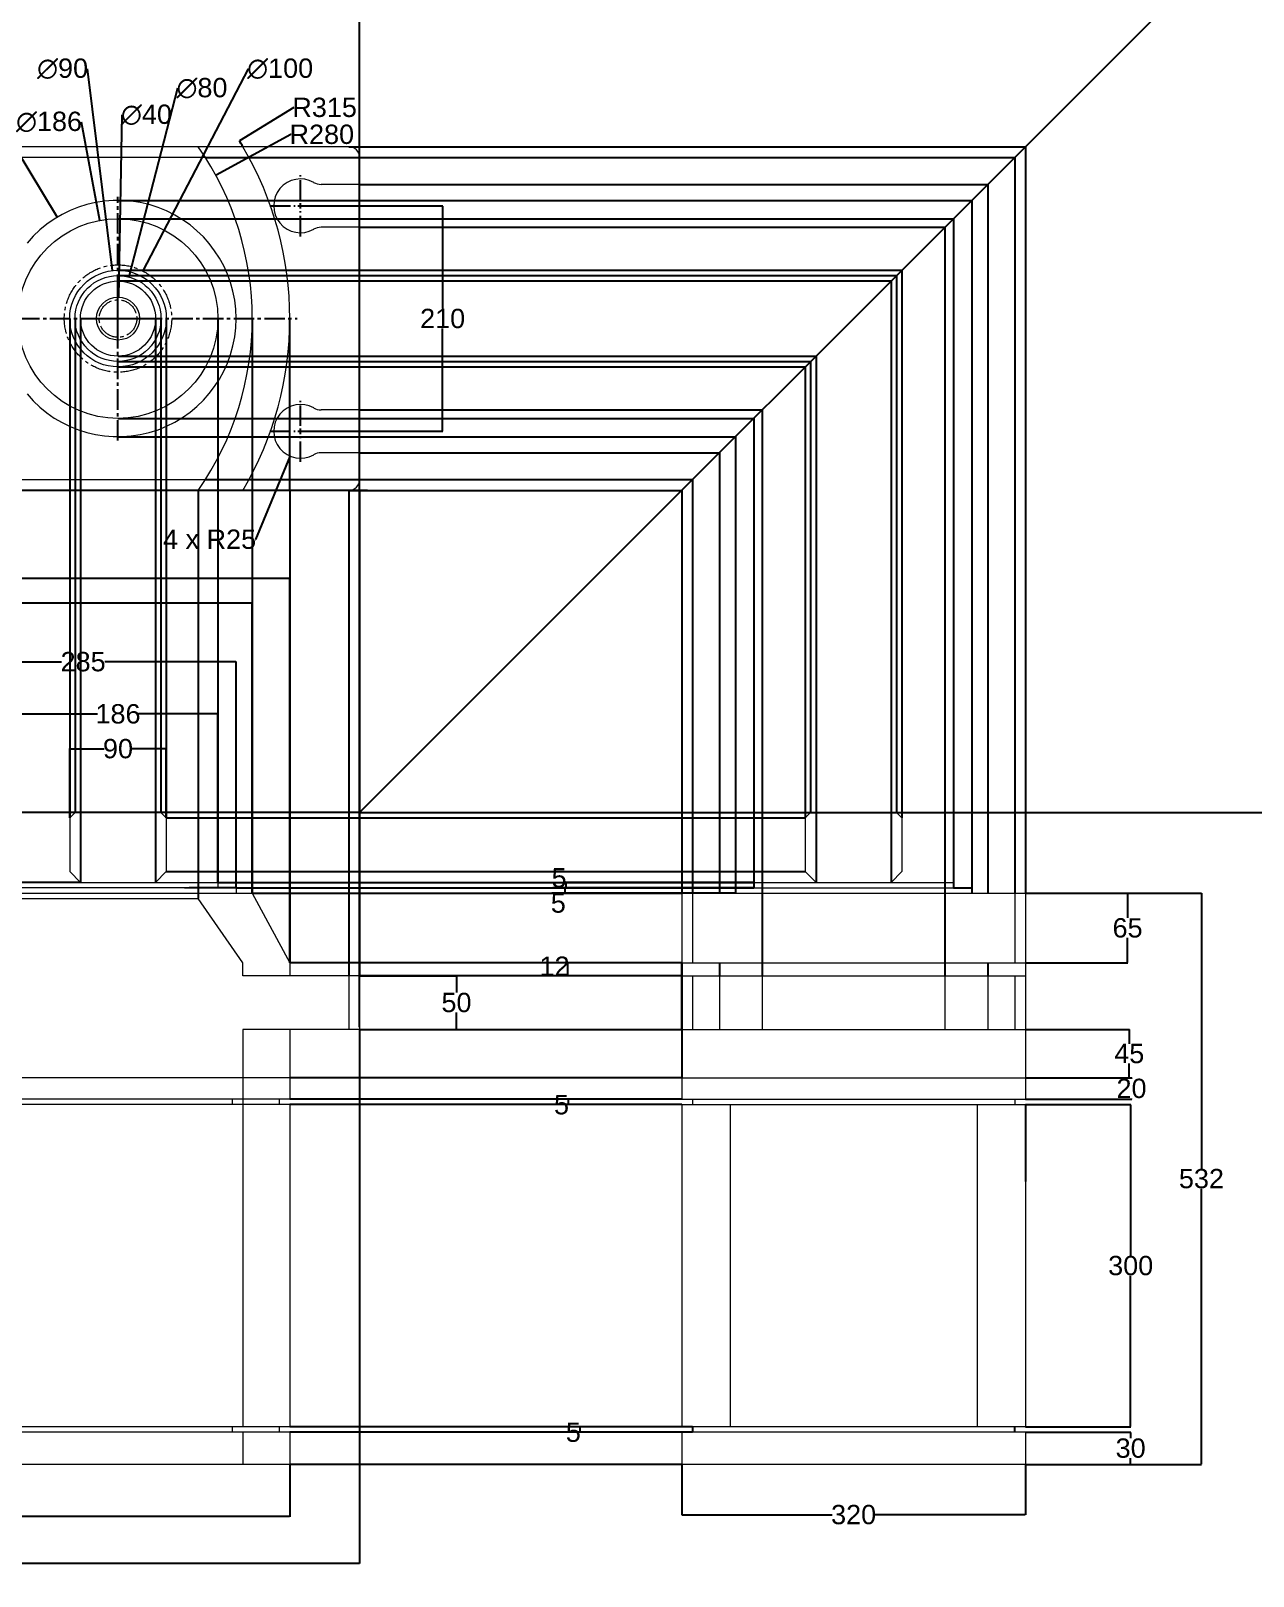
# Model space of a CAD drawing. Header units: millimetres. Extents: x -885 to 4638, y -1011 to 3687.
# Drawn here: x -306 to 832, y -1011 to 428 of the extents above; entities that cross this region are included whole.
import ezdxf

# ---------------------------------------------------------------- set-up
doc = ezdxf.new("R2010")
doc.units = ezdxf.units.MM
doc.linetypes.add('CENTER2', pattern=[28.575, 19.05, -3.175, 3.175, -3.175])
doc.layers.get('0').update_dxf_attribs({"lineweight": 20})
doc.layers.get('Defpoints').update_dxf_attribs({"color": 1})
doc.layers.add('Constructions', color=2, linetype='Continuous')
doc.layers.add('Dimensions', color=4, linetype='Continuous')
doc.layers.add('Projection Angle', color=5, linetype='Continuous', lineweight=25)
doc.styles.get("Standard").update_dxf_attribs({"font": 'arial.ttf'})
doc.dimstyles.get("Standard").update_dxf_attribs({"dimtxt": 18, "dimasz": 0.18, "dimexe": 0.18, "dimexo": 0.0625, "dimgap": 0.09, "dimtad": 0, "dimtih": 1, "dimtoh": 1, "dimdec": 0, "dimzin": 0, "dimdsep": 46, "dimtxsty": 'Standard', "dimcen": 0.09, "dimadec": 0, "dimazin": 0, "dimtfac": 1, "dimtdec": 0, "dimtofl": 0, "dimtmove": 0, "dimatfit": 3, "dimfxl": 1, "dimtolj": 1, "dimtzin": 0, "dimarcsym": 0})

# ---------------------------------------------------------------- blocks, each defined once
blk = doc.blocks.new('*D1')
at = {"layer": 'Defpoints', "color": 0, "transparency": 16777216}
for p in [(-224.6, 180), (-225.4, 140)]:
    blk.add_point(p, dxfattribs=at)
at = {"layer": 'Dimensions', "color": 0, "lineweight": -2, "transparency": 16777216}
for p, q in [((-221.5, 349.7), (-224.6, 180.2)), ((-221.3, 349.7), (-221.5, 349.7)), ((-225.1, 160), (-224.9, 160)), ((-225, 159.9), (-225, 160.1))]:
    blk.add_line(p, q, dxfattribs=at)
at = {"layer": 'Dimensions', "color": 0, "transparency": 16777216}
blk.add_solid([(-224.7, 180.2), (-224.6, 180.2), (-224.6, 180)], dxfattribs=at)
at = {"layer": 'Dimensions', "color": 0, "transparency": 16777216, "insert": (-198.5, 349.7), "char_height": 18, "attachment_point": 5}
blk.add_mtext('\\A1;∅40', dxfattribs=at)
blk = doc.blocks.new('*D2')
at = {"layer": 'Defpoints', "color": 0, "transparency": 16777216}
for p in [(-215, 198.7), (-235, 121.3)]:
    blk.add_point(p, dxfattribs=at)
at = {"layer": 'Dimensions', "color": 0, "lineweight": -2, "transparency": 16777216}
for p, q in [((-169.7, 374.5), (-215, 198.9)), ((-169.6, 374.5), (-169.7, 374.5)), ((-225.1, 160), (-224.9, 160)), ((-225, 159.9), (-225, 160.1))]:
    blk.add_line(p, q, dxfattribs=at)
at = {"layer": 'Dimensions', "color": 0, "transparency": 16777216}
blk.add_solid([(-215, 198.9), (-214.9, 198.9), (-215, 198.7)], dxfattribs=at)
at = {"layer": 'Dimensions', "color": 0, "transparency": 16777216, "insert": (-146.8, 374.5), "char_height": 18, "attachment_point": 5}
blk.add_mtext('\\A1;∅80', dxfattribs=at)
blk = doc.blocks.new('*D3')
at = {"layer": 'Defpoints', "color": 0, "transparency": 16777216}
for p in [(-230.5, 204.7), (-219.5, 115.3)]:
    blk.add_point(p, dxfattribs=at)
at = {"layer": 'Dimensions', "color": 0, "lineweight": -2, "transparency": 16777216}
for p, q in [((-253.8, 392.6), (-253.7, 392.6)), ((-253.7, 392.6), (-230.5, 204.8)), ((-225.1, 160), (-224.9, 160)), ((-225, 159.9), (-225, 160.1))]:
    blk.add_line(p, q, dxfattribs=at)
at = {"layer": 'Dimensions', "color": 0, "transparency": 16777216}
blk.add_solid([(-230.5, 204.8), (-230.6, 204.8), (-230.5, 204.7)], dxfattribs=at)
at = {"layer": 'Dimensions', "color": 0, "transparency": 16777216, "insert": (-276.6, 392.6), "char_height": 18, "attachment_point": 5}
blk.add_mtext('\\A1;∅90', dxfattribs=at)
blk = doc.blocks.new('*D4')
at = {"layer": 'Defpoints', "color": 0, "transparency": 16777216}
for p in [(-201.9, 204.4), (-248.1, 115.6)]:
    blk.add_point(p, dxfattribs=at)
at = {"layer": 'Dimensions', "color": 0, "lineweight": -2, "transparency": 16777216}
for p, q in [((-103.9, 392.6), (-201.8, 204.5)), ((-103.8, 392.6), (-103.9, 392.6)), ((-225.1, 160), (-224.9, 160)), ((-225, 159.9), (-225, 160.1))]:
    blk.add_line(p, q, dxfattribs=at)
at = {"layer": 'Dimensions', "color": 0, "transparency": 16777216}
blk.add_solid([(-201.9, 204.5), (-201.8, 204.5), (-201.9, 204.4)], dxfattribs=at)
at = {"layer": 'Dimensions', "color": 0, "transparency": 16777216, "insert": (-74, 392.6), "char_height": 18, "attachment_point": 5}
blk.add_mtext('\\A1;∅100', dxfattribs=at)
blk = doc.blocks.new('*D14')
at = {"layer": 'Defpoints', "color": 0, "transparency": 16777216}
for p in [(-55, 55), (-64.6, 31.9)]:
    blk.add_point(p, dxfattribs=at)
at = {"layer": 'Dimensions', "color": 0, "lineweight": -2, "transparency": 16777216}
for p, q in [((-55.1, 55), (-54.9, 55)), ((-55, 54.9), (-55, 55.1)), ((-96.8, -45.6), (-64.7, 31.7)), ((-97, -45.6), (-96.8, -45.6))]:
    blk.add_line(p, q, dxfattribs=at)
at = {"layer": 'Dimensions', "color": 0, "transparency": 16777216}
blk.add_solid([(-64.7, 31.8), (-64.6, 31.7), (-64.6, 31.9)], dxfattribs=at)
at = {"layer": 'Dimensions', "color": 0, "transparency": 16777216, "insert": (-139.7, -45.6), "char_height": 18, "attachment_point": 5}
blk.add_mtext('\\A1;4 x R25', dxfattribs=at)
blk = doc.blocks.new('*D15')
at = {"layer": 'Defpoints', "color": 0, "transparency": 16777216}
for p in [(-242.1, 251.4), (-207.9, 68.6)]:
    blk.add_point(p, dxfattribs=at)
at = {"layer": 'Dimensions', "color": 0, "lineweight": -2, "transparency": 16777216}
for p, q in [((-259.4, 343.1), (-259.2, 343.1)), ((-259.2, 343.1), (-242.1, 251.6)), ((-225.1, 160), (-224.9, 160)), ((-225, 159.9), (-225, 160.1))]:
    blk.add_line(p, q, dxfattribs=at)
at = {"layer": 'Dimensions', "color": 0, "transparency": 16777216}
blk.add_solid([(-242.1, 251.6), (-242.1, 251.6), (-242.1, 251.4)], dxfattribs=at)
at = {"layer": 'Dimensions', "color": 0, "transparency": 16777216, "insert": (-289.2, 343.1), "char_height": 18, "attachment_point": 5}
blk.add_mtext('\\A1;∅186', dxfattribs=at)
blk = doc.blocks.new('*D16')
at = {"layer": 'Defpoints', "color": 0, "transparency": 16777216}
for p in [(-281.7, 254.2), (-225, 160)]:
    blk.add_point(p, dxfattribs=at)
at = {"layer": 'Dimensions', "color": 0, "lineweight": -2, "transparency": 16777216}
for p, q in [((-333.8, 340.5), (-333.6, 340.5)), ((-333.6, 340.5), (-281.8, 254.4)), ((-225.1, 160), (-224.9, 160)), ((-225, 159.9), (-225, 160.1))]:
    blk.add_line(p, q, dxfattribs=at)
at = {"layer": 'Dimensions', "color": 0, "transparency": 16777216}
blk.add_solid([(-281.8, 254.4), (-281.8, 254.4), (-281.7, 254.2)], dxfattribs=at)
at = {"layer": 'Dimensions', "color": 0, "transparency": 16777216, "insert": (-362.4, 340.5), "char_height": 18, "attachment_point": 5}
blk.add_mtext('\\A1;R110', dxfattribs=at)
blk = doc.blocks.new('*U19')
at = {"layer": 'Defpoints', "color": 0, "linetype": 'CENTER2', "transparency": 16777216}
for p, q in [((0, 4), (0, 23.5)), ((-23.5, 0), (-4, 0)), ((4, 0), (23.5, 0)), ((0, -23.5), (0, -4))]:
    blk.add_line(p, q, dxfattribs=at)
at = {"layer": 'Defpoints', "color": 0, "linetype": 'Continuous', "transparency": 16777216}
for p, q in [((-2, 0), (2, 0)), ((0, -2), (0, 2))]:
    blk.add_line(p, q, dxfattribs=at)
blk = doc.blocks.new('*U20')
at = {"layer": 'Defpoints', "color": 0, "linetype": 'CENTER2', "transparency": 16777216}
for p, q in [((0, 22), (0, 113.5)), ((-120.6, 0), (-22, 0)), ((22, 0), (166.9, 0)), ((0, -113.5), (0, -22))]:
    blk.add_line(p, q, dxfattribs=at)
at = {"layer": 'Defpoints', "color": 0, "linetype": 'Continuous', "transparency": 16777216}
for p, q in [((-11, 0), (11, 0)), ((0, -11), (0, 11))]:
    blk.add_line(p, q, dxfattribs=at)
blk = doc.blocks.new('*U21')
at = {"layer": 'Defpoints', "color": 0, "linetype": 'CENTER2', "transparency": 16777216}
for p, q in [((0, 5), (0, 28.5)), ((-28.5, 0), (-5, 0)), ((5, 0), (28.5, 0)), ((0, -28.5), (0, -5))]:
    blk.add_line(p, q, dxfattribs=at)
at = {"layer": 'Defpoints', "color": 0, "linetype": 'Continuous', "transparency": 16777216}
for p, q in [((-2.5, 0), (2.5, 0)), ((0, -2.5), (0, 2.5))]:
    blk.add_line(p, q, dxfattribs=at)
blk = doc.blocks.new('*U22')
at = {"layer": 'Defpoints', "color": 0, "linetype": 'CENTER2', "transparency": 16777216}
for p, q in [((0, 5), (0, 28.5)), ((-28.5, 0), (-5, 0)), ((5, 0), (28.5, 0)), ((0, -28.5), (0, -5))]:
    blk.add_line(p, q, dxfattribs=at)
at = {"layer": 'Defpoints', "color": 0, "linetype": 'Continuous', "transparency": 16777216}
for p, q in [((-2.5, 0), (2.5, 0)), ((0, -2.5), (0, 2.5))]:
    blk.add_line(p, q, dxfattribs=at)
blk = doc.blocks.new('*D23')
at = {"layer": 'Defpoints', "color": 0, "transparency": 16777216}
for p in [(-52.5, 265), (-52.5, 55), (77.3, 55)]:
    blk.add_point(p, dxfattribs=at)
at = {"layer": 'Dimensions', "color": 0, "lineweight": -2, "transparency": 16777216}
for p, q in [((-52.4, 265), (77.5, 265)), ((77.3, 264.8), (77.3, 169.3)), ((77.3, 55.2), (77.3, 150.7)), ((-52.4, 55), (77.5, 55))]:
    blk.add_line(p, q, dxfattribs=at)
at = {"layer": 'Dimensions', "color": 0, "transparency": 16777216}
for points in [[(77.3, 264.8), (77.3, 264.8), (77.3, 265)], [(77.3, 55.2), (77.3, 55.2), (77.3, 55)]]:
    blk.add_solid(points, dxfattribs=at)
at = {"layer": 'Dimensions', "color": 0, "transparency": 16777216, "insert": (77.3, 160), "char_height": 18, "attachment_point": 5}
blk.add_mtext('\\A1;210', dxfattribs=at)
blk = doc.blocks.new('*D26')
at = {"layer": 'Defpoints', "color": 0, "transparency": 16777216}
for p in [(191.9, -370), (367, -365), (367, -370)]:
    blk.add_point(p, dxfattribs=at)
at = {"layer": 'Dimensions', "color": 0, "lineweight": -2, "transparency": 16777216}
for p, q in [((191.9, -370.2), (179.8, -370.2)), ((366.9, -365), (191.7, -365)), ((366.9, -370), (191.7, -370)), ((191.9, -365.2), (191.9, -369.8)), ((191.9, -370), (191.9, -370.2))]:
    blk.add_line(p, q, dxfattribs=at)
at = {"layer": 'Dimensions', "color": 0, "transparency": 16777216}
for points in [[(191.8, -365.2), (191.9, -365.2), (191.9, -365)], [(191.8, -369.8), (191.9, -369.8), (191.9, -370)]]:
    blk.add_solid(points, dxfattribs=at)
at = {"layer": 'Dimensions', "color": 0, "transparency": 16777216, "insert": (185.8, -360.9), "char_height": 18, "attachment_point": 5}
blk.add_mtext('\\A1;5', dxfattribs=at)
blk = doc.blocks.new('*D27')
at = {"layer": 'Defpoints', "color": 0, "transparency": 16777216}
for p in [(350, -370), (191.1, -375), (350, -375)]:
    blk.add_point(p, dxfattribs=at)
at = {"layer": 'Dimensions', "color": 0, "lineweight": -2, "transparency": 16777216}
for p, q in [((349.9, -370), (190.9, -370)), ((191.1, -370.2), (191.1, -374.8)), ((191.1, -375.2), (179.1, -375.2)), ((349.9, -375), (190.9, -375)), ((191.1, -375), (191.1, -375.2))]:
    blk.add_line(p, q, dxfattribs=at)
at = {"layer": 'Dimensions', "color": 0, "transparency": 16777216}
for points in [[(191.1, -370.2), (191.1, -370.2), (191.1, -370)], [(191.1, -374.8), (191.1, -374.8), (191.1, -375)]]:
    blk.add_solid(points, dxfattribs=at)
at = {"layer": 'Dimensions', "color": 0, "transparency": 16777216, "insert": (185, -384.4), "char_height": 18, "attachment_point": 5}
blk.add_mtext('\\A1;5', dxfattribs=at)
blk = doc.blocks.new('*D28')
at = {"layer": 'Defpoints', "color": 0, "transparency": 16777216}
for p in [(620, -375), (620, -440), (715.1, -440)]:
    blk.add_point(p, dxfattribs=at)
at = {"layer": 'Dimensions', "color": 0, "lineweight": -2, "transparency": 16777216}
for p, q in [((620.1, -375), (715.3, -375)), ((715.1, -375.2), (715.1, -398.2)), ((715.1, -439.8), (715.1, -416.8)), ((620.1, -440), (715.3, -440))]:
    blk.add_line(p, q, dxfattribs=at)
at = {"layer": 'Dimensions', "color": 0, "transparency": 16777216}
for points in [[(715.1, -375.2), (715.1, -375.2), (715.1, -375)], [(715.1, -439.8), (715.1, -439.8), (715.1, -440)]]:
    blk.add_solid(points, dxfattribs=at)
at = {"layer": 'Dimensions', "color": 0, "transparency": 16777216, "insert": (715.1, -407.5), "char_height": 18, "attachment_point": 5}
blk.add_mtext('\\A1;65', dxfattribs=at)
blk = doc.blocks.new('*D29')
at = {"layer": 'Defpoints', "color": 0, "transparency": 16777216}
for p in [(300, -440), (193.6, -452), (300, -452)]:
    blk.add_point(p, dxfattribs=at)
at = {"layer": 'Dimensions', "color": 0, "lineweight": -2, "transparency": 16777216}
for p, q in [((299.9, -440), (193.4, -440)), ((193.6, -440.2), (193.6, -451.8)), ((193.6, -452.2), (169.6, -452.2)), ((299.9, -452), (193.4, -452)), ((193.6, -452), (193.6, -452.2))]:
    blk.add_line(p, q, dxfattribs=at)
at = {"layer": 'Dimensions', "color": 0, "transparency": 16777216}
for points in [[(193.5, -440.2), (193.6, -440.2), (193.6, -440)], [(193.5, -451.8), (193.6, -451.8), (193.6, -452)]]:
    blk.add_solid(points, dxfattribs=at)
at = {"layer": 'Dimensions', "color": 0, "transparency": 16777216, "insert": (181.5, -443.1), "char_height": 18, "attachment_point": 5}
blk.add_mtext('\\A1;12', dxfattribs=at)
blk = doc.blocks.new('*D30')
at = {"layer": 'Defpoints', "color": 0, "transparency": 16777216}
for p in [(620, -502), (620, -547), (716.7, -547)]:
    blk.add_point(p, dxfattribs=at)
at = {"layer": 'Dimensions', "color": 0, "lineweight": -2, "transparency": 16777216}
for p, q in [((620.1, -502), (716.8, -502)), ((716.7, -502.2), (716.7, -515.3)), ((716.7, -546.8), (716.7, -533.7)), ((620.1, -547), (716.8, -547))]:
    blk.add_line(p, q, dxfattribs=at)
at = {"layer": 'Dimensions', "color": 0, "transparency": 16777216}
for points in [[(716.6, -502.2), (716.7, -502.2), (716.7, -502)], [(716.6, -546.8), (716.7, -546.8), (716.7, -547)]]:
    blk.add_solid(points, dxfattribs=at)
at = {"layer": 'Dimensions', "color": 0, "transparency": 16777216, "insert": (716.7, -524.5), "char_height": 18, "attachment_point": 5}
blk.add_mtext('\\A1;45', dxfattribs=at)
blk = doc.blocks.new('*D31')
at = {"layer": 'Defpoints', "color": 0, "transparency": 16777216}
for p in [(620, -547), (620, -567), (718.8, -567)]:
    blk.add_point(p, dxfattribs=at)
at = {"layer": 'Dimensions', "color": 0, "lineweight": -2, "transparency": 16777216}
for p, q in [((620.1, -547), (719, -547)), ((718.8, -547.2), (718.8, -547.7)), ((620.1, -567), (719, -567)), ((718.8, -566.8), (718.8, -566.3))]:
    blk.add_line(p, q, dxfattribs=at)
at = {"layer": 'Dimensions', "color": 0, "transparency": 16777216}
for points in [[(718.8, -547.2), (718.8, -547.2), (718.8, -547)], [(718.8, -566.8), (718.8, -566.8), (718.8, -567)]]:
    blk.add_solid(points, dxfattribs=at)
at = {"layer": 'Dimensions', "color": 0, "transparency": 16777216, "insert": (718.8, -557), "char_height": 18, "attachment_point": 5}
blk.add_mtext('\\A1;20', dxfattribs=at)
blk = doc.blocks.new('*D32')
at = {"layer": 'Defpoints', "color": 0, "transparency": 16777216}
for p in [(194.3, -572), (300, -567), (300, -572)]:
    blk.add_point(p, dxfattribs=at)
at = {"layer": 'Dimensions', "color": 0, "lineweight": -2, "transparency": 16777216}
for p, q in [((299.9, -567), (194.1, -567)), ((299.9, -572), (194.1, -572)), ((194.3, -572.2), (194.1, -572.2)), ((194.3, -567.2), (194.3, -571.8)), ((194.3, -572), (194.3, -572.2))]:
    blk.add_line(p, q, dxfattribs=at)
at = {"layer": 'Dimensions', "color": 0, "transparency": 16777216}
for points in [[(194.2, -567.2), (194.3, -567.2), (194.3, -567)], [(194.2, -571.8), (194.3, -571.8), (194.3, -572)]]:
    blk.add_solid(points, dxfattribs=at)
at = {"layer": 'Dimensions', "color": 0, "transparency": 16777216, "insert": (188, -572.2), "char_height": 18, "attachment_point": 5}
blk.add_mtext('\\A1;5', dxfattribs=at)
blk = doc.blocks.new('*D33')
at = {"layer": 'Defpoints', "color": 0, "transparency": 16777216}
for p in [(620, -572), (620, -872), (718, -872)]:
    blk.add_point(p, dxfattribs=at)
at = {"layer": 'Dimensions', "color": 0, "lineweight": -2, "transparency": 16777216}
for p, q in [((620.1, -572), (718.2, -572)), ((718, -572.2), (718, -712.7)), ((718, -871.8), (718, -731.3)), ((620.1, -872), (718.2, -872))]:
    blk.add_line(p, q, dxfattribs=at)
at = {"layer": 'Dimensions', "color": 0, "transparency": 16777216}
for points in [[(717.9, -572.2), (718, -572.2), (718, -572)], [(717.9, -871.8), (718, -871.8), (718, -872)]]:
    blk.add_solid(points, dxfattribs=at)
at = {"layer": 'Dimensions', "color": 0, "transparency": 16777216, "insert": (718, -722), "char_height": 18, "attachment_point": 5}
blk.add_mtext('\\A1;300', dxfattribs=at)
blk = doc.blocks.new('*D34')
at = {"layer": 'Defpoints', "color": 0, "transparency": 16777216}
for p in [(620, -877), (620, -907), (718, -907)]:
    blk.add_point(p, dxfattribs=at)
at = {"layer": 'Dimensions', "color": 0, "lineweight": -2, "transparency": 16777216}
for p, q in [((620.1, -877), (718.2, -877)), ((718, -877.2), (718, -882.7)), ((718, -906.8), (718, -901.3)), ((620.1, -907), (718.2, -907))]:
    blk.add_line(p, q, dxfattribs=at)
at = {"layer": 'Dimensions', "color": 0, "transparency": 16777216}
for points in [[(717.9, -877.2), (718, -877.2), (718, -877)], [(717.9, -906.8), (718, -906.8), (718, -907)]]:
    blk.add_solid(points, dxfattribs=at)
at = {"layer": 'Dimensions', "color": 0, "transparency": 16777216, "insert": (718, -892), "char_height": 18, "attachment_point": 5}
blk.add_mtext('\\A1;30', dxfattribs=at)
blk = doc.blocks.new('*D35')
at = {"layer": 'Defpoints', "color": 0, "transparency": 16777216}
for p in [(205.2, -877), (310, -872), (310, -877)]:
    blk.add_point(p, dxfattribs=at)
at = {"layer": 'Dimensions', "color": 0, "lineweight": -2, "transparency": 16777216}
for p, q in [((309.9, -872), (205.1, -872)), ((309.9, -877), (205.1, -877)), ((205.2, -877.2), (205.1, -877.2)), ((205.2, -872.2), (205.2, -876.8)), ((205.2, -877), (205.2, -877.2))]:
    blk.add_line(p, q, dxfattribs=at)
at = {"layer": 'Dimensions', "color": 0, "transparency": 16777216}
for points in [[(205.2, -872.2), (205.3, -872.2), (205.2, -872)], [(205.2, -876.8), (205.3, -876.8), (205.2, -877)]]:
    blk.add_solid(points, dxfattribs=at)
at = {"layer": 'Dimensions', "color": 0, "transparency": 16777216, "insert": (199, -877.2), "char_height": 18, "attachment_point": 5}
blk.add_mtext('\\A1;5', dxfattribs=at)
blk = doc.blocks.new('*D36')
at = {"layer": 'Defpoints', "color": 0, "transparency": 16777216}
for p in [(300, -907), (620, -907), (300, -953.9)]:
    blk.add_point(p, dxfattribs=at)
at = {"layer": 'Dimensions', "color": 0, "lineweight": -2, "transparency": 16777216}
for p, q in [((300, -907.1), (300, -954.1)), ((620, -907.1), (620, -954.1)), ((300.2, -953.9), (440.1, -953.9)), ((619.8, -953.9), (479.9, -953.9))]:
    blk.add_line(p, q, dxfattribs=at)
at = {"layer": 'Dimensions', "color": 0, "transparency": 16777216}
for points in [[(300.2, -953.9), (300.2, -953.9), (300, -953.9)], [(619.8, -953.9), (619.8, -953.9), (620, -953.9)]]:
    blk.add_solid(points, dxfattribs=at)
at = {"layer": 'Dimensions', "color": 0, "transparency": 16777216, "insert": (460, -953.9), "char_height": 18, "attachment_point": 5}
blk.add_mtext('\\A1;320', dxfattribs=at)
blk = doc.blocks.new('*D37')
at = {"layer": 'Defpoints', "color": 0, "transparency": 16777216}
for p in [(620, -375), (783.9, -375), (620, -907)]:
    blk.add_point(p, dxfattribs=at)
at = {"layer": 'Dimensions', "color": 0, "lineweight": -2, "transparency": 16777216}
for p, q in [((620.1, -375), (784.1, -375)), ((783.9, -375.2), (783.9, -631.7)), ((783.9, -906.8), (783.9, -650.3)), ((620.1, -907), (784.1, -907))]:
    blk.add_line(p, q, dxfattribs=at)
at = {"layer": 'Dimensions', "color": 0, "transparency": 16777216}
for points in [[(783.9, -375.2), (784, -375.2), (783.9, -375)], [(783.9, -906.8), (784, -906.8), (783.9, -907)]]:
    blk.add_solid(points, dxfattribs=at)
at = {"layer": 'Dimensions', "color": 0, "transparency": 16777216, "insert": (783.9, -641), "char_height": 18, "attachment_point": 5}
blk.add_mtext('\\A1;532', dxfattribs=at)
blk = doc.blocks.new('*D38')
at = {"layer": 'Defpoints', "color": 0, "transparency": 16777216}
for p in [(-112, 325.5), (-380, 160)]:
    blk.add_point(p, dxfattribs=at)
at = {"layer": 'Dimensions', "color": 0, "lineweight": -2, "transparency": 16777216}
for p, q in [((-61.4, 356.6), (-111.8, 325.6)), ((-61.2, 356.6), (-61.4, 356.6)), ((-380.1, 160), (-379.9, 160)), ((-380, 159.9), (-380, 160.1))]:
    blk.add_line(p, q, dxfattribs=at)
blk.add_arc((-380, 160), 315, 30.5378, 31.7184, dxfattribs=at)
at = {"layer": 'Dimensions', "color": 0, "transparency": 16777216}
blk.add_solid([(-111.8, 325.6), (-111.8, 325.5), (-112, 325.5)], dxfattribs=at)
at = {"layer": 'Dimensions', "color": 0, "transparency": 16777216, "insert": (-32.6, 356.6), "char_height": 18, "attachment_point": 5}
blk.add_mtext('\\A1;R315', dxfattribs=at)
blk = doc.blocks.new('*D40')
at = {"layer": 'Defpoints', "color": 0, "transparency": 16777216}
for p in [(-133.9, 293.5), (-380, 160)]:
    blk.add_point(p, dxfattribs=at)
at = {"layer": 'Dimensions', "color": 0, "lineweight": -2, "transparency": 16777216}
for p, q in [((-63.9, 331.5), (-133.7, 293.6)), ((-63.8, 331.5), (-63.9, 331.5)), ((-380.1, 160), (-379.9, 160)), ((-380, 159.9), (-380, 160.1))]:
    blk.add_line(p, q, dxfattribs=at)
at = {"layer": 'Dimensions', "color": 0, "transparency": 16777216}
blk.add_solid([(-133.7, 293.6), (-133.7, 293.6), (-133.9, 293.5)], dxfattribs=at)
at = {"layer": 'Dimensions', "color": 0, "transparency": 16777216, "insert": (-35.2, 331.5), "char_height": 18, "attachment_point": 5}
blk.add_mtext('\\A1;R280', dxfattribs=at)
blk = doc.blocks.new('*D41')
at = {"layer": 'Defpoints', "color": 0, "transparency": 16777216}
for p in [(-695, -907), (-65, -907), (-695, -955.7)]:
    blk.add_point(p, dxfattribs=at)
at = {"layer": 'Dimensions', "color": 0, "lineweight": -2, "transparency": 16777216}
for p, q in [((-695, -907.1), (-695, -955.9)), ((-65, -907.1), (-65, -955.9)), ((-694.8, -955.7), (-400, -955.7)), ((-65.2, -955.7), (-360, -955.7))]:
    blk.add_line(p, q, dxfattribs=at)
at = {"layer": 'Dimensions', "color": 0, "transparency": 16777216}
for points in [[(-694.8, -955.7), (-694.8, -955.7), (-695, -955.7)], [(-65.2, -955.7), (-65.2, -955.7), (-65, -955.7)]]:
    blk.add_solid(points, dxfattribs=at)
at = {"layer": 'Dimensions', "color": 0, "transparency": 16777216, "insert": (-380, -955.7), "char_height": 18, "attachment_point": 5}
blk.add_mtext('\\A1;630', dxfattribs=at)
blk = doc.blocks.new('*D42')
at = {"layer": 'Defpoints', "color": 0, "transparency": 16777216}
for p in [(-760, -502), (0, -502), (0, -999.3)]:
    blk.add_point(p, dxfattribs=at)
at = {"layer": 'Dimensions', "color": 0, "lineweight": -2, "transparency": 16777216}
for p, q in [((-760, -502.1), (-760, -999.4)), ((0, -502.1), (0, -999.4)), ((-759.8, -999.3), (-399.9, -999.3)), ((-0.2, -999.3), (-360.1, -999.3))]:
    blk.add_line(p, q, dxfattribs=at)
at = {"layer": 'Dimensions', "color": 0, "transparency": 16777216}
for points in [[(-759.8, -999.2), (-759.8, -999.3), (-760, -999.3)], [(-0.2, -999.2), (-0.2, -999.3), (0, -999.3)]]:
    blk.add_solid(points, dxfattribs=at)
at = {"layer": 'Dimensions', "color": 0, "transparency": 16777216, "insert": (-380, -999.3), "char_height": 18, "attachment_point": 5}
blk.add_mtext('\\A1;760', dxfattribs=at)
blk = doc.blocks.new('*D43')
at = {"layer": 'Defpoints', "color": 0, "transparency": 16777216}
for p in [(0, -452), (0, -502), (90.2, -502)]:
    blk.add_point(p, dxfattribs=at)
at = {"layer": 'Dimensions', "color": 0, "lineweight": -2, "transparency": 16777216}
for p, q in [((0.1, -452), (90.4, -452)), ((90.2, -452.2), (90.2, -467.7)), ((90.2, -501.8), (90.2, -486.3)), ((0.1, -502), (90.4, -502))]:
    blk.add_line(p, q, dxfattribs=at)
at = {"layer": 'Dimensions', "color": 0, "transparency": 16777216}
for points in [[(90.2, -452.2), (90.2, -452.2), (90.2, -452)], [(90.2, -501.8), (90.2, -501.8), (90.2, -502)]]:
    blk.add_solid(points, dxfattribs=at)
at = {"layer": 'Dimensions', "color": 0, "transparency": 16777216, "insert": (90.2, -477), "char_height": 18, "attachment_point": 5}
blk.add_mtext('\\A1;50', dxfattribs=at)
blk = doc.blocks.new('*D44')
at = {"layer": 'Defpoints', "color": 0, "transparency": 16777216}
for p in [(-180, -240.6), (-270, -305), (-180, -305)]:
    blk.add_point(p, dxfattribs=at)
at = {"layer": 'Dimensions', "color": 0, "lineweight": -2, "transparency": 16777216}
for p, q in [((-270, -304.9), (-270, -240.5)), ((-269.8, -240.6), (-238, -240.6)), ((-180.2, -240.6), (-212, -240.6)), ((-180, -304.9), (-180, -240.5))]:
    blk.add_line(p, q, dxfattribs=at)
at = {"layer": 'Dimensions', "color": 0, "transparency": 16777216}
for points in [[(-269.8, -240.6), (-269.8, -240.7), (-270, -240.6)], [(-180.2, -240.6), (-180.2, -240.7), (-180, -240.6)]]:
    blk.add_solid(points, dxfattribs=at)
at = {"layer": 'Dimensions', "color": 0, "transparency": 16777216, "insert": (-225, -240.6), "char_height": 18, "attachment_point": 5}
blk.add_mtext('\\A1;90', dxfattribs=at)
blk = doc.blocks.new('*D45')
at = {"layer": 'Defpoints', "color": 0, "transparency": 16777216}
for p in [(-132, -208.2), (-318, -365), (-132, -365)]:
    blk.add_point(p, dxfattribs=at)
at = {"layer": 'Dimensions', "color": 0, "lineweight": -2, "transparency": 16777216}
for p, q in [((-318, -364.9), (-318, -208)), ((-317.8, -208.2), (-244.1, -208.2)), ((-132.2, -208.2), (-205.9, -208.2)), ((-132, -364.9), (-132, -208))]:
    blk.add_line(p, q, dxfattribs=at)
at = {"layer": 'Dimensions', "color": 0, "transparency": 16777216}
for points in [[(-317.8, -208.1), (-317.8, -208.2), (-318, -208.2)], [(-132.2, -208.1), (-132.2, -208.2), (-132, -208.2)]]:
    blk.add_solid(points, dxfattribs=at)
at = {"layer": 'Dimensions', "color": 0, "transparency": 16777216, "insert": (-225, -208.2), "char_height": 18, "attachment_point": 5}
blk.add_mtext('\\A1;186', dxfattribs=at)
blk = doc.blocks.new('*D46')
at = {"layer": 'Defpoints', "color": 0, "transparency": 16777216}
for p in [(-400, -171.3), (-115, -159.6), (-115, -162.7)]:
    blk.add_point(p, dxfattribs=at)
at = {"layer": 'Dimensions', "color": 0, "lineweight": -2, "transparency": 16777216}
for p, q in [((-400, -171.2), (-400, -159.4)), ((-399.8, -159.6), (-277.7, -159.6)), ((-115.2, -159.6), (-237.3, -159.6)), ((-115, -162.6), (-115, -159.4))]:
    blk.add_line(p, q, dxfattribs=at)
at = {"layer": 'Dimensions', "color": 0, "transparency": 16777216}
for points in [[(-399.8, -159.5), (-399.8, -159.6), (-400, -159.6)], [(-115.2, -159.5), (-115.2, -159.6), (-115, -159.6)]]:
    blk.add_solid(points, dxfattribs=at)
at = {"layer": 'Dimensions', "color": 0, "transparency": 16777216, "insert": (-257.5, -159.6), "char_height": 18, "attachment_point": 5}
blk.add_mtext('\\A1;285', dxfattribs=at)
blk = doc.blocks.new('*D48')
at = {"layer": 'Defpoints', "color": 0, "transparency": 16777216}
for p in [(-590, -105), (-100, -105), (-100, -105)]:
    blk.add_point(p, dxfattribs=at)
at = {"layer": 'Dimensions', "color": 0, "lineweight": -2, "transparency": 16777216}
for p, q in [((-590, -105), (-590, -104.9)), ((-589.8, -105), (-365.3, -105)), ((-100.2, -105), (-324.7, -105)), ((-100, -105), (-100, -104.9))]:
    blk.add_line(p, q, dxfattribs=at)
at = {"layer": 'Dimensions', "color": 0, "transparency": 16777216}
for points in [[(-589.8, -105), (-589.8, -105.1), (-590, -105)], [(-100.2, -105), (-100.2, -105.1), (-100, -105)]]:
    blk.add_solid(points, dxfattribs=at)
at = {"layer": 'Dimensions', "color": 0, "transparency": 16777216, "insert": (-345, -105), "char_height": 18, "attachment_point": 5}
blk.add_mtext('\\A1;490', dxfattribs=at)
blk = doc.blocks.new('*D50')
at = {"layer": 'Defpoints', "color": 0, "transparency": 16777216}
for p in [(-65, -82.1), (-651.3, -440), (-65, -440)]:
    blk.add_point(p, dxfattribs=at)
at = {"layer": 'Dimensions', "color": 0, "lineweight": -2, "transparency": 16777216}
for p, q in [((-651.3, -439.9), (-651.3, -81.9)), ((-651.2, -82.1), (-378.1, -82.1)), ((-65.2, -82.1), (-338.2, -82.1)), ((-65, -439.9), (-65, -81.9))]:
    blk.add_line(p, q, dxfattribs=at)
at = {"layer": 'Dimensions', "color": 0, "transparency": 16777216}
for points in [[(-651.2, -82), (-651.2, -82.1), (-651.3, -82.1)], [(-65.2, -82), (-65.2, -82.1), (-65, -82.1)]]:
    blk.add_solid(points, dxfattribs=at)
at = {"layer": 'Dimensions', "color": 0, "transparency": 16777216, "insert": (-358.2, -82.1), "char_height": 18, "attachment_point": 5}
blk.add_mtext('\\A1;586', dxfattribs=at)

msp = doc.modelspace()

# ---------------------------------------------------------------- linework, layer by layer
for p, q in [((-10, 320), (-750, 320)), ((-143.6, 310), (-657, 310)), ((0, 285), (0, 310)), ((0, 285), (-35.9, 285)), ((0, 245), (-35.9, 245)), ((0, 75), (0, 245)), ((0, 75), (-35.9, 75)), ((0, 35), (-35.9, 35)), ((0, 10), (0, 35)), ((-750, 0), (-10, 0)), ((-657, 10), (-143.6, 10)), ((-270, -305), (-265, -300)), ((-265, -300), (-185, -300)), ((-185, -300), (-180, -305)), ((420, -300), (415, -305)), ((420, -300), (500, -300)), ((500, -300), (505, -305)), ((-270, -305), (-270, -355)), ((-180, -305), (-180, -355)), ((415, -305), (415, -355)), ((505, -305), (505, -355)), ((-260, -365), (-270, -355)), ((-180, -355), (-190, -365)), ((425, -365), (415, -355)), ((505, -355), (495, -365)), ((-127, -370), (-324.9, -370)), ((-318, -365), (-132, -365)), ((-260, -365), (-190, -365)), ((-132, -370), (-163.1, -370)), ((-163.1, -370), (-115, -370)), ((-132, -365), (-132, -370)), ((-115, -370), (-115, -375)), ((367, -370), (350, -370)), ((350, -370), (350, -375)), ((367, -365), (553, -365)), ((367, -365), (367, -370)), ((367, -370), (553, -370)), ((425, -365), (495, -365)), ((553, -370), (553, -365)), ((570, -370), (553, -370)), ((570, -375), (570, -370)), ((-595, -380), (-150.2, -380)), ((-400, -375), (-107.6, -375)), ((-364.5, -375), (-107.6, -375)), ((-150.2, -380), (-150.2, -375)), ((-108.7, -440), (-150.2, -380)), ((-107.6, -375), (-100, -375)), ((-100, -375), (-65, -440)), ((300, -375), (570, -375)), ((300, -375), (300, -567)), ((310, -375), (310, -440)), ((570, -375), (620, -375)), ((610, -375), (610, -440)), ((620, -375), (620, -440)), ((-108.7, -452), (-108.7, -440)), ((-65, -440), (-65, -452)), ((300, -440), (620, -440)), ((300, -440), (300, -502)), ((620, -440), (620, -502)), ((0, -452), (-108.7, -452)), ((-10, -452), (-10, -502)), ((0, -452), (0, -502)), ((300, -452), (620, -452)), ((310, -452), (310, -502)), ((335, -452), (335, -502)), ((375, -452), (375, -502)), ((545, -452), (545, -502)), ((585, -452), (585, -502)), ((610, -452), (610, -502)), ((0, -502), (-108.7, -502)), ((-108.7, -502), (-108.7, -872)), ((-65, -502), (-65, -567)), ((300, -502), (620, -502)), ((620, -502), (620, -567)), ((-65, -547), (-695, -547)), ((300, -547), (620, -547)), ((-65, -567), (-695, -567)), ((-65, -572), (-695, -572)), ((-118.7, -567), (-118.7, -572)), ((-75, -567), (-75, -572)), ((-65, -572), (-65, -872)), ((300, -567), (620, -567)), ((300, -572), (620, -572)), ((300, -572), (300, -872)), ((310, -567), (310, -572)), ((345, -572), (345, -872)), ((575, -572), (575, -872)), ((610, -567), (610, -572)), ((620, -572), (620, -872)), ((-65, -872), (-695, -872)), ((-65, -877), (-695, -877)), ((-118.7, -872), (-118.7, -877)), ((-108.7, -877), (-108.7, -907)), ((-75, -872), (-75, -877)), ((-65, -877), (-65, -907)), ((620, -872), (300, -872)), ((620, -877), (300, -877)), ((300, -877), (300, -907)), ((310, -872), (310, -877)), ((609.9, -872), (609.9, -877)), ((620, -877), (620, -907)), ((-65, -907), (-695, -907)), ((620, -907), (300, -907))]:
    msp.add_line(p, q)
for radius in [93, 45, 40, 35, 20]:
    msp.add_circle((-225, 160), radius)
at = {"linetype": 'CENTER2'}
for radius in [50, 17.5]:
    msp.add_circle((-225, 160), radius, dxfattribs=at)
for centre, radius, start, end in [((-380, 160), 280, 325.1501, 34.8499), ((-380, 160), 315, 329.4735, 30.5265), ((-10, 310), 10, 0, 90), ((-55, 265), 25, 60.7224, 299.2776), ((-35.9, 299.1), 14.1, 240.7224, 270), ((-225, 160), 110, 219.6392, 140.3608), ((-35.9, 230.9), 14.1, 90, 119.2776), ((-55, 55), 25, 60.7224, 299.2776), ((-35.9, 89.1), 14.1, 240.7224, 270), ((-35.9, 20.9), 14.1, 90, 119.2776), ((-10, 10), 10, 270, 0)]:
    msp.add_arc(centre, radius, start, end)
at = {"layer": 'Constructions'}
for p, q in [((-10, 320), (620, 320)), ((620, 320), (620, -375)), ((-143.6, 310), (610, 310)), ((610, 310), (610, -375)), ((0, 285), (585, 285)), ((585, 285), (585, -375)), ((-225, 270), (570, 270)), ((570, 270), (570, -375)), ((-225, 253), (553, 253)), ((0, 245), (545, 245)), ((545, 245), (545, -452)), ((553, 253), (553, -370)), ((-225, 205), (505, 205)), ((505, 205), (505, -300)), ((-225, 200), (500, 200)), ((-225, 195), (495, 195)), ((495, 195), (495, -365)), ((500, 200), (500, -300)), ((-270, 160), (-270, -305)), ((-265, 160), (-265, -300)), ((-260, 160), (-260, -365)), ((-190, 160), (-190, -365)), ((-185, 160), (-185, -300)), ((-180, 160), (-180, 159.1)), ((-180, 159.1), (-180, -305)), ((-132, 160), (-132, -365)), ((-100, 160), (-100, -375)), ((-65, 0), (-65, 160)), ((-225, 125), (425, 125)), ((-225, 120), (420, 120)), ((420, 120), (420, -300)), ((425, 125), (425, -365)), ((-225, 115), (415, 115)), ((415, 115), (415, -305)), ((0, 75), (375, 75)), ((375, 75), (375, -452)), ((-225, 67), (367, 67)), ((367, 67), (367, -370)), ((-225, 50), (350, 50)), ((350, 50), (350, -375)), ((0, 35), (335, 35)), ((335, 35), (335, -375)), ((-143.6, 10), (310, 10)), ((-65, 0), (-65, -440)), ((-10, 0), (300, 0)), ((-10, 0), (-10, -452)), ((0, 0), (0, -452)), ((300, 0), (300, -375)), ((310, 10), (310, -375)), ((-150.2, 0), (-150.2, -380)), ((505, -300), (505, -305)), ((-180, -305), (415, -305)), ((-180, -355), (415, -355)), ((-260, -365), (-318, -365)), ((-115, -370), (-158.7, -370)), ((-132, -365), (367, -365)), ((-115, -370), (367, -370)), ((553, -370), (570, -370)), ((-100, -375), (300, -375)), ((300, -440), (-65, -440)), ((300, -440), (300, -547)), ((300, -502), (300, -440)), ((335, -440), (335, -452)), ((585, -440), (585, -452)), ((300, -452), (0, -452)), ((0, -502), (300, -502)), ((300, -547), (-65, -547)), ((300, -567), (-65, -567)), ((300, -572), (-65, -572)), ((620, -572), (620, -643.7)), ((300, -872), (-65, -872)), ((300, -877), (-65, -877)), ((310, -872), (310, -877)), ((609.9, -872), (609.9, -877)), ((300, -907), (-65, -907))]:
    msp.add_line(p, q, dxfattribs=at)
at = {"layer": 'Dimensions'}
for p, q in [((-100, -375), (-100, -105)), ((-115, -370), (-115, -162.7))]:
    msp.add_line(p, q, dxfattribs=at)
at = {"layer": 'Projection Angle'}
for p, q in [((0, -500), (0, 3687.2)), ((0, -300), (3535.5, 3235.5)), ((7.3, 0), (-829.2, 0)), ((0, 0), (7.3, 0)), ((0, -300), (-318.7, -300)), ((0, -300), (4637.6, -300))]:
    msp.add_line(p, q, dxfattribs=at)

# ---------------------------------------------------------------- block references
at = {"layer": 'Defpoints', "linetype": 'CENTER2'}
for name, p in [('*U21', (-55, 265)), ('*U20', (-225, 160)), ('*U19', (-225, 160)), ('*U22', (-55, 55))]:
    msp.add_blockref(name, p, dxfattribs=at)

# ---------------------------------------------------------------- dimensions: what is measured, and where the dimension line sits
at = {"layer": 'Dimensions'}
for p1, p2, picture, middle in [((-219.5, 115.3), (-230.5, 204.7), '*D3', (-276.6, 392.6)), ((-248.1, 115.6), (-201.9, 204.4), '*D4', (-74, 392.6)), ((-235, 121.3), (-215, 198.7), '*D2', (-146.8, 374.5)), ((-225.4, 140), (-224.6, 180), '*D1', (-198.5, 349.7)), ((-207.9, 68.6), (-242.1, 251.4), '*D15', (-289.2, 343.1))]:
    dim = msp.add_diameter_dim_2p(p1=p1, p2=p2, dimstyle='Standard', dxfattribs=at)
    dim.commit()
    dim.dimension.update_dxf_attribs({"geometry": picture, "text_midpoint": middle, "dimtype": 163})
for center, mpoint, picture, middle in [((-380, 160), (-112, 325.5), '*D38', (-32.6, 356.6)), ((-225, 160), (-281.7, 254.2), '*D16', (-362.4, 340.5)), ((-380, 160), (-133.9, 293.5), '*D40', (-35.2, 331.5))]:
    dim = msp.add_radius_dim(center=center, mpoint=mpoint, dimstyle='Standard', dxfattribs=at)
    dim.commit()
    dim.dimension.update_dxf_attribs({"geometry": picture, "text_midpoint": middle, "dimtype": 164})
for base, p1, p2, angle, picture, middle in [((77.3, 55), (-52.5, 265), (-52.5, 55), 90, '*D23', (77.3, 160)), ((-65, -82.1), (-651.3, -440), (-65, -440), 180, '*D50', (-358.2, -82.1)), ((-100, -105), (-590, -105), (-100, -105), 180, '*D48', (-345, -105)), ((-115, -159.6), (-400, -171.3), (-115, -162.7), 180, '*D46', (-257.5, -159.6)), ((715.1, -440), (620, -375), (620, -440), 90, '*D28', (715.1, -407.5)), ((783.9, -375), (620, -907), (620, -375), 270, '*D37', (783.9, -641)), ((90.2, -502), (0, -452), (0, -502), 90, '*D43', (90.2, -477)), ((716.7, -547), (620, -502), (620, -547), 90, '*D30', (716.7, -524.5)), ((718.8, -567), (620, -547), (620, -567), 90, '*D31', (718.8, -557)), ((194.3, -572), (300, -567), (300, -572), 90, '*D32', (188, -572.2)), ((718, -872), (620, -572), (620, -872), 90, '*D33', (718, -722)), ((205.2, -877), (310, -872), (310, -877), 90, '*D35', (199, -877.2)), ((718, -907), (620, -877), (620, -907), 90, '*D34', (718, -892))]:
    dim = msp.add_linear_dim(base=base, p1=p1, p2=p2, angle=angle, dimstyle='Standard', dxfattribs=at)
    dim.commit()
    dim.dimension.update_dxf_attribs({"geometry": picture, "text_midpoint": middle})
dim = msp.add_radius_dim(center=(-55, 55), mpoint=(-64.6, 31.9), text='4 x <>', dimstyle='Standard', dxfattribs=at)
dim.commit()
dim.dimension.update_dxf_attribs({"geometry": '*D14', "text_midpoint": (-139.7, -45.6), "dimtype": 164})
for base, p1, p2, picture, middle in [((-132, -208.2), (-318, -365), (-132, -365), '*D45', (-225, -208.2)), ((-180, -240.6), (-270, -305), (-180, -305), '*D44', (-225, -240.6)), ((0, -999.3), (-760, -502), (0, -502), '*D42', (-380, -999.3)), ((-695, -955.7), (-65, -907), (-695, -907), '*D41', (-380, -955.7)), ((300, -953.9), (620, -907), (300, -907), '*D36', (460, -953.9))]:
    dim = msp.add_linear_dim(base=base, p1=p1, p2=p2, dimstyle='Standard', dxfattribs=at)
    dim.commit()
    dim.dimension.update_dxf_attribs({"geometry": picture, "text_midpoint": middle})
for base, p1, p2, override, picture, middle in [((191.9, -370), (367, -365), (367, -370), {"dimtad": 1}, '*D26', (185.8, -360.9)), ((191.1, -375), (350, -370), (350, -375), {"dimtad": 4}, '*D27', (185, -384.4)), ((193.6, -452), (300, -440), (300, -452), {"dimtad": 3}, '*D29', (181.5, -443.1))]:
    dim = msp.add_linear_dim(base=base, p1=p1, p2=p2, angle=90, dimstyle='Standard', override=override, dxfattribs=at)
    dim.commit()
    dim.dimension.update_dxf_attribs({"geometry": picture, "text_midpoint": middle})

doc.saveas('drawing.dxf')
